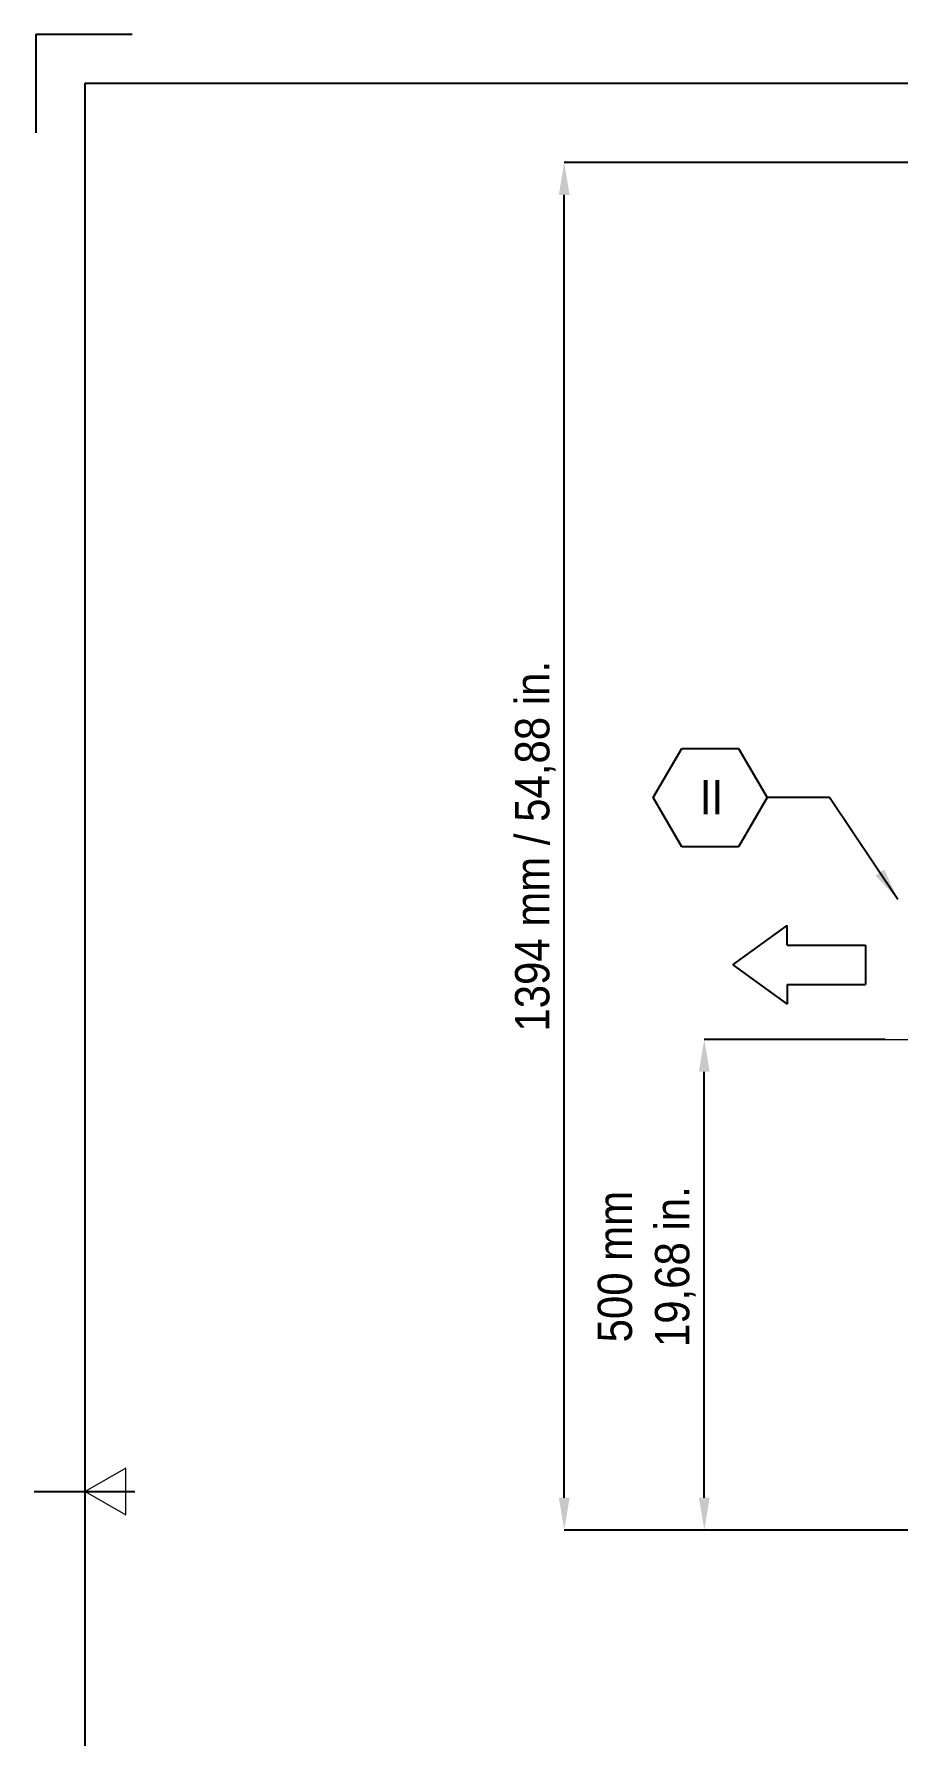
# Model space of a CAD drawing. Header units: millimetres. Extents: x -2 to 4200, y -4 to 2970.
# Drawn here: x -2 to 878, y 1236 to 2970 of the extents above; entities that cross this region are included whole.
import ezdxf

# ---------------------------------------------------------------- set-up
doc = ezdxf.new("R2010")
doc.units = ezdxf.units.MM
doc.header["$LTSCALE"] = 10
doc.header["$PDSIZE"] = -1
doc.linetypes.add('CENTERX2', pattern=[20.32, 12.7, -2.54, 2.54, -2.54])
doc.layers.add('SLD-0', color=179, linetype='Continuous')
doc.styles.add('SLDTEXTSTYLE4', font='Gothic.ttf', dxfattribs={"width": 0.913})
doc.styles.get("Standard").update_dxf_attribs({"font": 'Gothic.ttf'})
doc.dimstyles.new('SLDDIMSTYLE0', dxfattribs={"dimtxt": 35, "dimasz": 33.02, "dimexe": 0, "dimexo": 0.0625, "dimgap": 8.75, "dimtad": 1, "dimdec": 0, "dimrnd": 1e-09, "dimzin": 12, "dimdsep": 46, "dimtxsty": 'SLDTEXTSTYLE4', "dimsah": 1, "dimcen": 0.09, "dimadec": 0, "dimazin": 3, "dimtfac": 1, "dimtdec": 0, "dimtofl": 0, "dimtmove": 0, "dimatfit": 3, "dimfxl": 1, "dimfrac": 2, "dimtolj": 1, "dimtzin": 12, "dimarcsym": 0})
doc.dimstyles.new('SLDDIMSTYLE1', dxfattribs={"dimtxt": 0.18, "dimasz": 33.02, "dimexe": 0, "dimexo": 0.0625, "dimgap": 0, "dimtad": 0, "dimtih": 1, "dimtoh": 1, "dimdec": 0, "dimrnd": 1e-09, "dimzin": 0, "dimdsep": 46, "dimtxsty": 'Standard', "dimsah": 1, "dimcen": 0.09, "dimadec": 0, "dimazin": 0, "dimtfac": 33.02, "dimtdec": 0, "dimtofl": 0, "dimtmove": 0, "dimatfit": 3, "dimfxl": 1, "dimfrac": 2, "dimtolj": 1, "dimtzin": 0, "dimarcsym": 0})

# ---------------------------------------------------------------- blocks, each defined once
blk = doc.blocks.new('_D_2')
at = {"color": 0, "lineweight": -2, "transparency": 16777216}
for p, q in [((864.9, 1945.7), (680.7, 1945.7)), ((680.7, 1478.7), (680.7, 1912.6)), ((1025.4, 1445.7), (680.7, 1445.7))]:
    blk.add_line(p, q, dxfattribs=at)
at = {"color": 0, "transparency": 16777216}
for points in [[(675.2, 1912.6), (686.2, 1912.6), (680.7, 1945.7)], [(675.2, 1478.7), (686.2, 1478.7), (680.7, 1445.7)]]:
    blk.add_solid(points, dxfattribs=at)
at = {"layer": 'Defpoints', "color": 0, "transparency": 16777216}
for p in [(680.7, 1945.7), (865, 1945.7), (1025.5, 1445.7)]:
    blk.add_point(p, dxfattribs=at)
at = {"color": 0, "transparency": 16777216, "insert": (572.1, 1714.1), "char_height": 35, "attachment_point": 2, "rotation": 90, "style": 'SLDTEXTSTYLE4'}
blk.add_mtext('\\A1;500 mm\\P19,68 in.', dxfattribs=at)
blk = doc.blocks.new('_D_3')
at = {"color": 0, "lineweight": -2, "transparency": 16777216}
for p, q in [((1150.4, 2839.2), (538, 2839.2)), ((538, 1478.7), (538, 2806.1)), ((1133, 1445.7), (538, 1445.7))]:
    blk.add_line(p, q, dxfattribs=at)
at = {"color": 0, "transparency": 16777216}
for points in [[(532.5, 2806.1), (543.5, 2806.1), (538, 2839.2)], [(532.5, 1478.7), (543.5, 1478.7), (538, 1445.7)]]:
    blk.add_solid(points, dxfattribs=at)
at = {"layer": 'Defpoints', "color": 0, "transparency": 16777216}
for p in [(538, 2839.2), (1150.5, 2839.2), (1133.1, 1445.7)]:
    blk.add_point(p, dxfattribs=at)
at = {"color": 0, "transparency": 16777216, "insert": (487.9, 2142.4), "char_height": 35, "attachment_point": 2, "rotation": 90, "style": 'SLDTEXTSTYLE4'}
blk.add_mtext('\\A1;1394 mm / 54,88 in.', dxfattribs=at)
blk = doc.blocks.new('SW_NOTE_2')
at = {"layer": 'SLD-0', "color": 0}
for p, q in [((-116, 0), (-87, 50.2)), ((-87, 50.2), (-29, 50.2)), ((-29, 50.2), (0, 0)), ((-87, -50.2), (-116, 0)), ((0, 0), (-29, -50.2)), ((-29, -50.2), (-87, -50.2))]:
    blk.add_line(p, q, dxfattribs=at)
at = {"layer": 'SLD-0', "color": 0, "insert": (-68.5, 17.8), "char_height": 35, "attachment_point": 1, "style": 'SLDTEXTSTYLE4'}
blk.add_mtext('II', dxfattribs=at)

msp = doc.modelspace()

# ---------------------------------------------------------------- linework, layer by layer
for p, q in [((0, 2869.3), (0, 2970)), ((0, 2970), (97.9, 2970)), ((50, 2920), (4150, 2920)), ((50, 50), (50, 2920)), ((709.8, 2021.6), (765, 2061.6)), ((765, 2041.6), (765, 2061.6)), ((765, 2041.6), (845, 2041.6)), ((845, 2041.6), (845, 2001.6)), ((709.8, 2021.6), (765, 1981.6)), ((765, 2001.6), (845, 2001.6)), ((765, 2001.6), (765, 1981.6))]:
    msp.add_line(p, q)
at = {"linetype": 'CENTERX2', "lineweight": 18}
msp.add_line((865, 1945.7), (1012, 1945.7), dxfattribs=at)
at = {"color": 7, "lineweight": 18}
for p, q in [((91.4, 1508.9), (50, 1485)), ((91.4, 1461.1), (91.4, 1508.9)), ((50, 1485), (91.4, 1461.1))]:
    msp.add_line(p, q, dxfattribs=at)
at = {"color": 7}
msp.add_line((-2.1, 1485), (100.5, 1485), dxfattribs=at)

# ---------------------------------------------------------------- block references
msp.add_blockref('SW_NOTE_2', (744.7, 2192))

# ---------------------------------------------------------------- dimensions: what is measured, and where the dimension line sits
for base, p1, p2, text, picture, middle in [((537.9968738, 2839.150447), (1133.0748619, 1445.650447), (1150.4968738, 2839.150447), '<> mm / 54,88 in.', '_D_3', (537.9968738, 2142.400447)), ((680.7, 1945.7), (1025.5, 1445.7), (865, 1945.7), '<> mm\\P19,68 in.', '_D_2', (680.7, 1714.1))]:
    dim = msp.add_linear_dim(base=base, p1=p1, p2=p2, angle=90, text=text, dimstyle='SLDDIMSTYLE0')
    dim.commit()
    dim.dimension.update_dxf_attribs({"geometry": picture, "text_midpoint": middle, "dimtype": 160})

# ---------------------------------------------------------------- leaders
msp.add_leader([(878, 2088.2), (808.2, 2192), (744.7, 2192)], dimstyle='SLDDIMSTYLE1')

doc.saveas('drawing.dxf')
